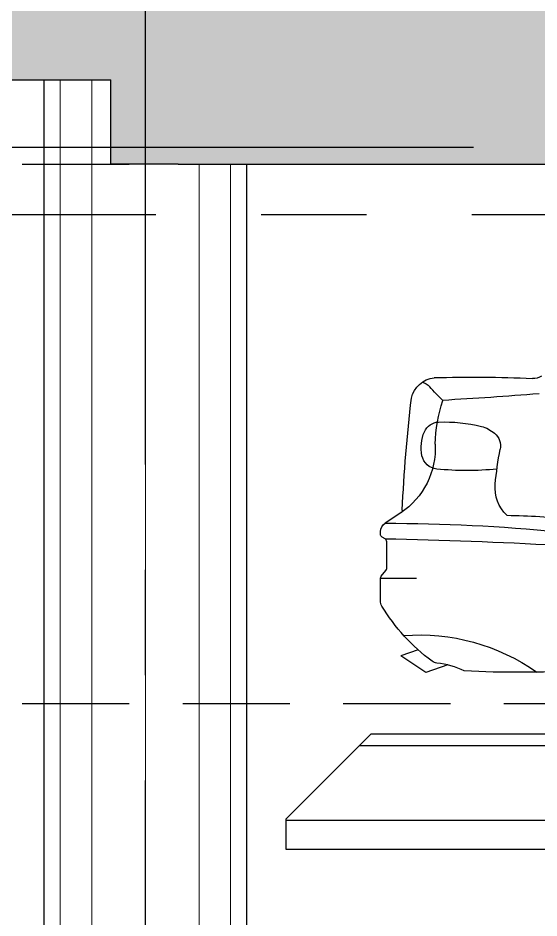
# Model space of a CAD drawing. Extents: x -3644356 to -3532817, y -18707075 to -18638610.
# Drawn here: x -3591005 to -3589460, y -18697021 to -18694350 of the extents above; entities that cross this region are included whole.
import ezdxf

# ---------------------------------------------------------------- set-up
doc = ezdxf.new("R2010")
doc.units = 0
doc.header["$LTSCALE"] = 0.5
doc.linetypes.add('CENTER2', pattern=[1.125, 0.75, -0.125, 0.125, -0.125])
doc.linetypes.add('DASHED', pattern=[19.05, 12.7, -6.35])
for name, color, linetype in [('A-BEAM AND SLAB', 7, 'Continuous'), ('A-BEAM HATCH', 252, 'Continuous'), ('A-ELE 02', 4, 'Continuous'), ('A-RAMP', 8, 'Continuous'), ('A-SETBACK', 2, 'DASHED'), ('AUTO', 8, 'Continuous'), ('MULTIPARKING', 30, 'Continuous'), ('S-GRID', 252, 'CENTER2')]:
    doc.layers.add(name, color=color, linetype=linetype)
doc.layers.add('A-ELE 07', color=8, linetype='Continuous', lineweight=9)

# ---------------------------------------------------------------- blocks, each defined once
blk = doc.blocks.new('A$C2ED963C2')
at = {"layer": 'MULTIPARKING'}
for p, q in [((10310, 9703), (-1747, 9703)), ((11321, 8692), (10310, 9703)), ((10448, 9565), (-1747, 9565)), ((-483, 8669), (11321, 8669)), ((11321, 8324), (11321, 8692)), ((-1839, 8324), (11321, 8324))]:
    blk.add_line(p, q, dxfattribs=at)
blk = doc.blocks.new('car_side')
at = {"layer": 'AUTO'}
for p, q in [((2230.6, 518.7), (2277.1, 488)), ((2290.6, 324.8), (2183.9, 324.8)), ((2179.2, 112.3), (2230, 94.8)), ((2156.1, 45.1), (2230, 94.8)), ((2091.2, 67.6), (2156.1, 45.1))]:
    blk.add_line(p, q, dxfattribs=at)
blk.add_lwpolyline([(1700.3, 51.3, 0.029809), (2042.1, 50.1, -0.084735), (2123.3, 73.1, 0.132213), (2137.8, 78.8, 0.100406), (2286.4, 242.4, 0.135114), (2290.6, 257.7), (2290.6, 324.8, 0.177051), (2288.3, 331.2), (2274.6, 347.4, -0.177051), (2272.3, 353.9), (2272.3, 433.2, -0.269163), (2277.3, 441.9), (2285.6, 446.6, 0.269163), (2290.6, 455.3), (2290.6, 463, 0.252218), (2277.1, 488)], format="xyb", dxfattribs=at)
for centre, radius, start, end in [((1838, 967.5), 50, 239.925, 272.6363), ((2016.5, -2907.4), 3829.1, 88.2788, 92.6363), ((2122.5, 842), 78.4, 12.2949, 83.4401), ((1789.3, 1196.8), 467.6, 312.5978, 319.4709), ((2174.3, 868.5), 38.4, 100.2578, 140.466), ((2873, 14232), 13401.4, 265.49625, 266.71816), ((-2389, 318), 4619.8, 2.5875, 6.7214), ((1651.9, 705.9), 477, 2.0148, 17.903), ((2015.8, 680.7), 97.5, 104.3724, 130.5538), ((2101.5, 329.4), 459.2, 87.9038, 103.8502), ((2116.6, 740.3), 47.9, 23.4452, 87.9038), ((1984.9, 716.8), 50, 130.5538, 190.7789), ((2052.3, 712.5), 117.9, 348.1649, 23.4452), ((2359.8, 710.8), 231.5, 177.0563, 236.0885), ((851.4, 501), 1103.9, 5.347, 10.7789), ((2118.8, 698.6), 50, 275.7896, 348.1649), ((2033.9, 1535.5), 891.2, 264.2943, 275.7896), ((1838.4, 593.4), 112.6, 313.3281, 5.347), ((1928.6, -1116.7), 1628.2, 90.455, 97.3007), ((2236.1, 527), 10, 182.5875, 236.6232), ((2280.1, -4873.8), 5361.8, 90.0313, 95.5436), ((2541.1, -13493.1), 13937.5, 91.08461, 93.1873), ((2174.8, -443.9), 600.6, 85.5051, 125.3293)]:
    blk.add_arc(centre, radius, start, end, dxfattribs=at)

msp = doc.modelspace()

# ---------------------------------------------------------------- hatches: boundary and pattern name
at = {"layer": 'A-BEAM HATCH'}
h = msp.add_hatch(color=256, dxfattribs=at)
h.dxf.hatch_style = 1
h.paths.add_polyline_path([(-3623677.1, -18694933.8), (-3623877.1, -18694933.8), (-3623877.1, -18695183.8), (-3623677.1, -18695183.8)])
h.paths.add_polyline_path([(-3623677.1, -18694783.8), (-3622077.1, -18694783.8), (-3622077.1, -18694733.8), (-3623877.1, -18694733.8), (-3623877.1, -18694933.8), (-3623677.1, -18694933.8)])
h.paths.add_polyline_path([(-3584927.1, -18694283.8), (-3623677.1, -18694283.8), (-3623877.1, -18694283.8), (-3623877.1, -18694733.8), (-3622077.1, -18694733.8), (-3622077.1, -18694533.8), (-3616429.2, -18694533.8), (-3616429.2, -18694733.8), (-3613429.2, -18694733.8), (-3613429.2, -18694533.8), (-3608329.2, -18694533.8), (-3608329.2, -18694733.8), (-3605329.2, -18694733.8), (-3605329.2, -18694533.8), (-3603692.6, -18694533.8), (-3603419.4, -18694533.8), (-3590729.2, -18694533.8), (-3590729.2, -18694733.8), (-3590529.2, -18694733.8), (-3590529.2, -18694783.8), (-3587127.1, -18694783.8), (-3587127.1, -18694733.8), (-3586927.1, -18694733.8), (-3586927.1, -18694533.8), (-3584927.1, -18694533.8)])
h.paths.add_polyline_path([(-3603419.4, -18694533.8), (-3603692.6, -18694533.8), (-3603692.6, -18694433.8), (-3603419.4, -18694433.8)], flags=16)
h.paths.add_polyline_path([(-3603419.4, -18694433.8), (-3603692.6, -18694433.8), (-3603692.6, -18694533.8), (-3603419.4, -18694533.8)], flags=16)
h.paths.add_polyline_path([(-3605329.2, -18694733.8), (-3608329.2, -18694733.8), (-3608329.2, -18694783.8), (-3605329.2, -18694783.8)], flags=17)
h.paths.add_polyline_path([(-3613429.2, -18694733.8), (-3616429.2, -18694733.8), (-3616429.2, -18694783.8), (-3613429.2, -18694783.8)], flags=17)
h.paths.add_polyline_path([(-3590529.2, -18694733.8), (-3590729.2, -18694733.8), (-3590729.2, -18694783.8), (-3590529.2, -18694783.8)], flags=17)
h.paths.add_polyline_path([(-3590529.2, -18694783.8), (-3590729.2, -18694783.8)], flags=16)
h.paths.add_polyline_path([(-3586927.1, -18694733.8), (-3587127.1, -18694733.8), (-3587127.1, -18694783.8), (-3586927.1, -18694783.8)], flags=17)
h.paths.add_polyline_path([(-3586927.1, -18694783.8), (-3587127.1, -18694783.8)], flags=16)

# ---------------------------------------------------------------- linework, layer by layer
at = {"layer": 'A-BEAM AND SLAB'}
for points in [[(-3603419.4, -18694533.8), (-3590729.2, -18694533.8)], [(-3590529.2, -18694783.8), (-3590529.2, -18694783.8), (-3590729.2, -18694783.8), (-3590729.2, -18694533.8)], [(-3590529.2, -18694783.8), (-3587127.1, -18694783.8)]]:
    msp.add_lwpolyline(points, dxfattribs=at)
at = {"layer": 'A-ELE 02'}
msp.add_lwpolyline([(-3590327.1, -18694783.8), (-3590327.1, -18698783.8), (-3590926.7, -18698783.8), (-3590926.7, -18694533.8)], dxfattribs=at)
at = {"layer": 'A-ELE 07'}
for p, q in [((-3590879.5, -18694533.8), (-3590879.5, -18698783.8)), ((-3590786, -18694533.8), (-3590786, -18698783.8)), ((-3590467.7, -18694783.8), (-3590467.7, -18698783.8)), ((-3590374.2, -18694783.8), (-3590374.2, -18698783.8)), ((-3590626.9, -18695033.8), (-3590626.9, -18698783.8))]:
    msp.add_line(p, q, dxfattribs=at)
at = {"layer": 'A-SETBACK', "color": 8, "lineweight": -2, "ltscale": 50}
for p, q in [((-3633378.7, -18694783.8), (-3576967, -18694783.8)), ((-3633378.7, -18696383.8), (-3576967, -18696383.8))]:
    msp.add_line(p, q, dxfattribs=at)
at = {"layer": 'S-GRID', "ltscale": 5000}
for p, q in [((-3590627.1, -18674113.1), (-3590627.1, -18700742)), ((-3636528.7, -18694733.8), (-3576280.1, -18694733.8)), ((-3643096, -18694933.8), (-3576280.1, -18694933.8))]:
    msp.add_line(p, q, dxfattribs=at)

# ---------------------------------------------------------------- block references
at = {"layer": 'A-RAMP', "xscale": -0.2487372905015945, "yscale": 0.2487372905015945, "zscale": 0.2487372905015945}
msp.add_blockref('A$C2ED963C2', (-3587393, -18698888.2), dxfattribs=at)
at = {"layer": 'AUTO', "xscale": -1}
msp.add_blockref('car_side', (-3587639, -18696337.4), dxfattribs=at)

doc.saveas('drawing.dxf')
